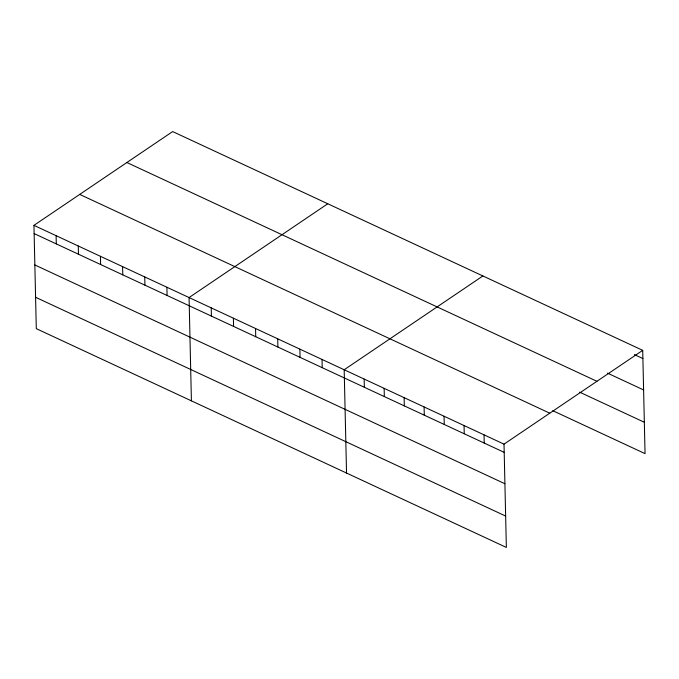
<?xml version="1.0" encoding="UTF-8"?>
<svg xmlns="http://www.w3.org/2000/svg" width="679" height="679" viewBox="0 0 679 679"><rect width="100%" height="100%" fill="white"/><g stroke="black" fill="none" stroke-linecap="round" stroke-linejoin="round"><path stroke-width="1.02" d="M642.707 350.347L504.013 444.142L506.356 547.435L36.293 328.653L33.95 225.369L172.644 131.565L642.707 350.347L645.05 453.631L552.774 410.685M327.77 203.768L189.068 297.563L191.41 400.848M482.888 275.963L344.185 369.758L346.536 473.051M634.33 354.591L642.894 358.571M607.459 373.119L643.607 389.941M126.88 162.519L596.934 381.301M579.645 392.156L644.337 422.262M79.723 194.415L549.778 413.188M33.95 225.369L504.013 444.142M34.137 233.593L504.2 452.367M34.85 264.963L504.904 483.737M35.58 297.283L505.643 516.065M484.034 434.849L484.22 443.073M464.054 425.546L464.241 433.771M444.074 416.252L444.261 424.477M424.103 406.95L424.29 415.175M404.124 397.656L404.311 405.881M384.144 388.354L384.331 396.578M364.165 379.06L364.351 387.285M322.033 359.446L322.219 367.67M299.872 349.133L300.059 357.358M277.711 338.821L277.898 347.045M255.55 328.5L255.737 336.733M233.389 318.188L233.576 326.421M211.228 307.876L211.415 316.1M166.907 287.251L167.093 295.475M144.746 276.939L144.933 285.163M122.593 266.618L122.78 274.851M100.433 256.306L100.619 264.53M78.272 245.993L78.458 254.218M56.111 235.681L56.298 243.905"/></g></svg>
